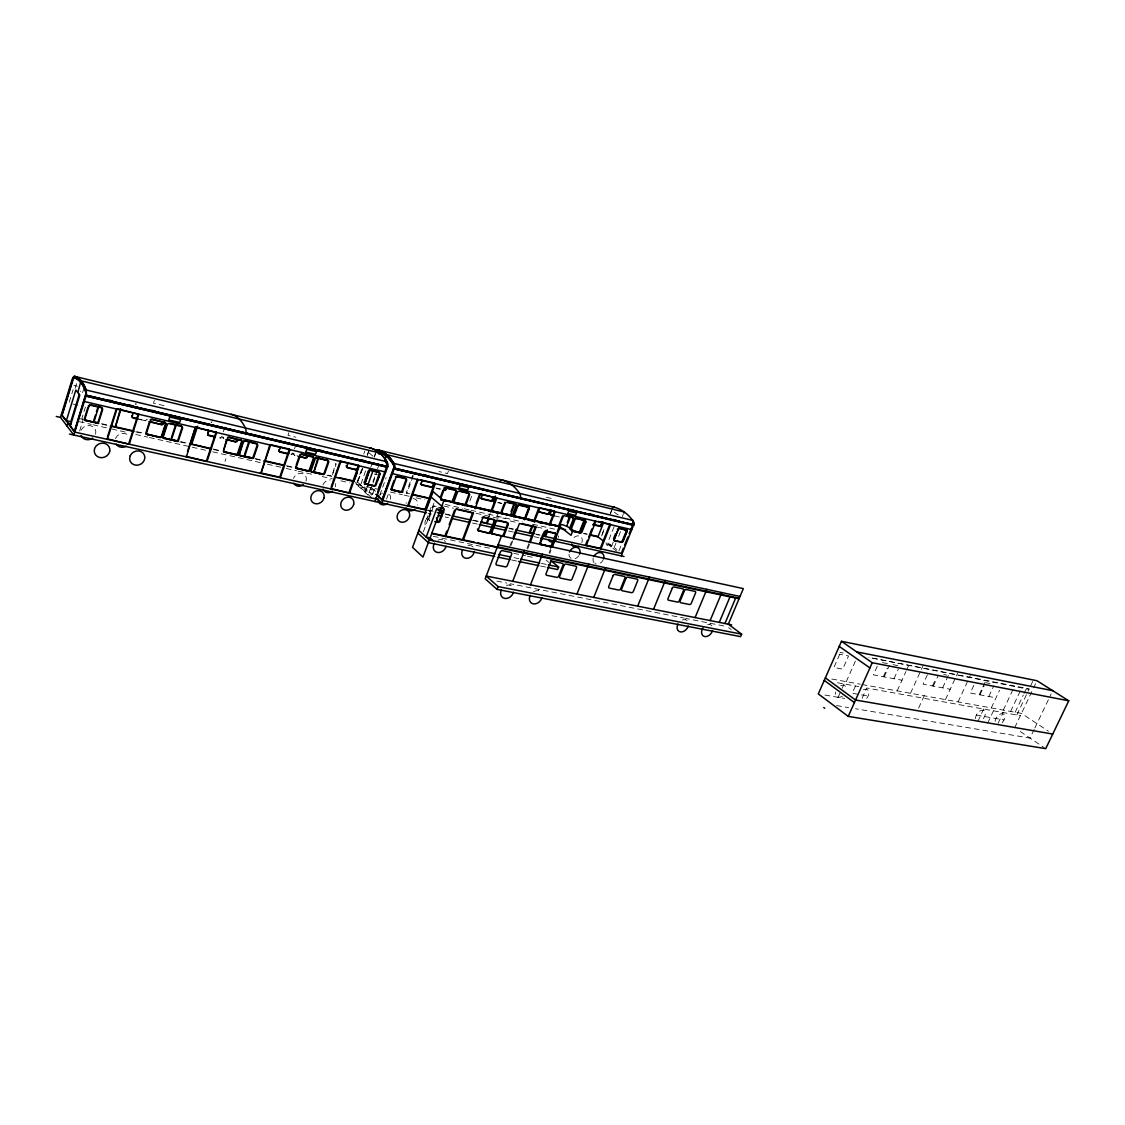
<?xml version="1.0" encoding="UTF-8"?>
<svg xmlns="http://www.w3.org/2000/svg" width="1125" height="1125" viewBox="0 0 1125 1125"><rect width="100%" height="100%" fill="white"/><g stroke="black" fill="none" stroke-linecap="round" stroke-linejoin="round"><path stroke-width="0.75" stroke-dasharray="5 3.75" d="M95.513 434.264L95.737 433.336A7.706 7.045 -19.4 0 0 81.211 430.102L81.141 430.298M305.986 481.163L306.211 480.319A6.933 6.117 -41.5 0 0 301.556 473.344A6.933 6.117 -41.5 0 0 293.555 478.392M390.319 499.275L390.375 499.106A6.68 5.723 -46.2 0 0 387.984 493.059M69.384 402.173A1.772 1.645 -15.8 0 1 69.441 401.527L73.111 389.616M75.136 388.378L77.667 380.166M84.037 387.886L82.28 393.595L80.255 391.12M82.912 419.527A1.814 1.673 -18.3 0 1 82.125 417.642L83.545 413.072M84.009 411.553L85.43 406.997M79.65 430.973L83.18 419.625M154.378 400.303L153.478 403.116L164.166 405.675M558.281 537.384L558.534 536.639A6.202 4.95 -51.6 0 0 558.689 535.88M223.284 431.775L224.873 426.98M581.808 542.63L582.061 541.884A6.131 4.838 -52.1 0 0 579.108 535.95A6.131 4.838 -52.1 0 0 572.344 539.719L572.273 539.873M225.028 461.419L225.942 458.691M288.858 432.689L287.958 435.333L295.861 437.231M294.469 448.889L296.072 444.248M326.911 475.298L331.847 476.423L335.672 463.331M332.395 474.848L336.248 463.866M363.783 453.966L364.809 451.069M367.917 495L356.316 484.312L361.913 468.605M363.445 487.673L357.539 482.259L362.63 467.944M367.144 455.231L368.845 450.464M362.897 468.014L357.539 482.259M367.425 455.302L369.113 450.52M365.569 470.981L359.916 486.872L363.727 487.744M374.161 456.905L375.3 453.741M370.814 467.044L372.516 462.277M374.428 456.975L376.13 452.222M367.13 487.139L365.414 491.934L369.239 492.792M365.555 492.82L366.469 490.261L362.644 489.403M370.673 487.941L368.958 492.736L371.391 494.972M372.966 481.556L376.959 470.377M377.536 468.788L378.675 465.595M372.459 484.58L370.772 489.319L367.2 486.07M373.036 483.005L376.425 473.513M372.642 494.255L374.991 487.716M379.842 495.169L382.12 488.813M382.697 487.223L386.128 477.689M386.55 499.12L389.489 490.992M413.283 475.72L406.828 493.453L406.209 492.919L412.664 475.186M427.697 520.059L427.655 520.045A1.631 1.364 -47.6 0 1 426.994 518.316L431.044 507.291A1.631 1.378 -48.3 0 1 432.802 506.081L432.844 506.095M428.259 518.147L428.934 518.737A1.631 1.364 -47.7 0 0 429.778 520.523L429.103 519.933A1.631 1.364 -47.7 0 1 428.259 518.147L432.309 507.136A1.631 1.364 -48.3 0 1 434.25 505.969L439.214 507.08M423.366 531.802L433.969 503.058M428.934 518.737L432.984 507.727A1.631 1.364 -48.3 0 1 434.925 506.545L439.903 507.67M448.411 471.108L447.511 473.569L439.017 471.544M469.87 500.963L472.205 494.705M488.897 516.684L490.106 513.492M497.925 514.153L496.941 516.755L505.702 518.737M509.752 546.328L512.142 540.084M511.059 545.372L512.859 540.689M509.766 585.112L510.286 583.763L684.197 618.117M526.978 548.339L528.764 543.698M527.695 548.944L529.495 544.289M549.084 552.783L550.997 547.903M549.745 553.556L550.969 550.406M115.552 438.722L115.903 437.85A7.566 6.905 -23.8 0 1 128.77 435.867M538.369 590.752L538.889 589.402M602.044 534.361L604.533 528.061M610.144 513.9L611.395 510.75M601.636 535.978L604.758 528.117M610.369 513.942L612.239 509.231M614.081 526.725L607.697 542.742L616.725 549.464M622.294 516.6L623.222 514.266M613.209 542.137L611.283 546.975L614.362 547.664M614.138 547.622L616.078 542.784M618.638 536.344L620.564 531.52M618.933 550.898L621.844 543.628M685.364 619.706L685.884 618.455L727.298 626.639M323.016 484.959L323.353 484.144A6.848 5.977 -43.3 0 1 330.483 479.911M709.72 624.502L710.241 623.264M406.027 503.452L406.364 502.678M425.658 520.073L425.391 520.692A6.75 5.653 -47.6 0 0 426.853 527.147M838.139 697.317L840.825 691.256M842.175 688.219L844.073 683.944M846.267 681.652L855.717 660.389M855.464 685.983L852.216 693.253L868.148 696.052M872.016 658.027L1028.953 689.372M862.13 698.231L866.714 688.008L1020.417 715.655M877.261 666.267L873.408 674.859L901.983 680.217M883.35 676.73L887.189 668.166M884.18 676.884L889.312 665.48M894.009 678.727L898.327 669.164M897.159 690.877L905.906 671.555M906.567 670.12L908.775 665.241M910.477 693.281L922.866 666.098M927.394 674.761L923.091 684.183L950.203 689.259M918.577 708.117L924.216 695.77M932.527 685.941L936.098 678.15M933.314 686.095L938.32 675.183M942.638 687.839L948.347 675.436M945.422 699.623L957.727 672.975M958.078 701.916L967.908 680.709M969.314 677.686L970.341 675.464M973.8 685.378L970.242 693.014L996.005 697.837M979.2 694.688L984.867 682.552M979.959 694.828L984.206 685.73M988.819 696.502L993.769 685.927M977.864 721.406L983.658 709.045M991.28 707.934L999.577 690.244M987.68 723.094L993.459 710.803M1003.303 710.114L1014.652 686.011L868.894 657.422M998.03 723.389L1003.148 712.547M1010.616 711.436L1021.711 687.952M1015.158 712.266L1023.286 695.081M1024.031 693.52L1026.253 688.837M1016.803 715.008L1029.192 688.866L1016.269 686.32M1030.655 685.772L1032.708 681.455M1014.68 727.748L1032.862 689.428M1033.566 687.923L1035.619 683.62M1034.184 729.408L1030.036 738.098L855.562 708.778M1034.873 727.959L1051.2 693.802M975.614 718.65A6.356 3.952 -54.4 0 1 976.345 715.078L976.725 714.347A6.356 3.952 -54.4 0 1 984.488 710.902A6.356 3.952 -54.4 0 1 982.167 719.789M836.55 705.586L848.644 707.625M824.906 695.039L844.65 698.442M976.345 715.078L1004.02 719.944M837.464 682.748L858.67 686.559M831.797 679.022L860.33 684.197M862.003 684.506L1021.486 713.405L1048.444 731.208M840.08 652.373L843.286 653.006M882.492 662.611L889.116 663.891M893.053 664.664L899.255 665.873M943.692 674.522L946.8 675.127M985.627 682.692L990.042 683.55M496.898 581.105L506.939 583.102M511.692 559.983L516.797 561.052M540.605 566.016L545.709 567.07M513.97 557.663L519.117 558.745M541.434 563.414L546.595 564.497M433.223 536.302L493.144 548.958M513.689 553.303L525.67 555.834M527.386 556.2L532.519 557.283M428.006 513.225L431.438 513.984M445.106 517.008L448.537 517.753M472.472 523.041L477.605 524.18M508.387 530.972L513.506 532.097M534.038 536.639L539.156 537.764M428.358 510.145L433.378 511.27M445.078 513.872L450.098 514.983M473.428 520.158L479.953 521.606M508.767 528.005L513.9 529.158M535.528 533.953L540.183 534.994M425.644 509.962L432.337 511.453M445.725 514.42L450.745 515.531M472.444 520.355L478.983 521.803M509.442 528.567L512.859 529.327M536.203 534.502L539.311 535.191M374.273 490.12L370.491 489.263L373.261 491.78L372.347 494.339L364.219 486.9M443.7 506.025L453.516 508.233M476.128 513.323L491.456 516.783M493.158 517.163L501.68 519.089M510.202 521.002L518.709 522.928M537.033 527.048L543.797 528.567M608.048 544.528L611.128 545.217L610.228 547.509L606.178 544.43M78.23 418.359L83.278 419.512M101.616 423.675L108.211 425.18M136.898 431.705L143.691 433.237M180.998 441.717L187.734 443.25M213.3 449.058L220.134 450.619M255.178 458.578L261.548 460.027M286.495 465.708L293.175 467.213M327.98 475.13L331.27 475.875M406.209 492.919L409.641 493.692M584.184 533.362L587.419 534.108M102.066 424.223L108.661 425.728M135.661 431.859L144.169 433.786M179.803 441.886L186.539 443.419M213.806 449.606L220.641 451.167M255.713 459.127L262.083 460.575M287.044 466.242L293.723 467.761M583.284 533.531L586.547 534.277M79.327 421.664L91.294 424.378M92.995 424.758L110.095 428.625M111.811 429.019L127.195 432.492M135.745 434.433L147.713 437.133M149.428 437.527L190.463 446.808M192.178 447.188L210.98 451.448M212.695 451.828L260.564 462.656M267.413 464.203L284.498 468.07M286.214 468.464L296.48 470.784M298.181 471.164L311.864 474.258M322.116 476.578L332.381 478.898M340.931 480.839L349.481 482.766M356.316 484.312L363.052 485.845M366.483 486.619L380.18 489.713M390.459 492.047L402.455 494.747M404.17 495.141L409.303 496.308M416.152 497.855L424.716 499.781M445.275 504.436L462.403 508.317M464.119 508.697L469.252 509.864M470.967 510.244L522.352 521.873M532.631 524.194L554.892 529.228M139.725 419.133L145.308 420.862A1.702 1.575 -26.5 0 0 147.403 419.681L146.939 419.133A1.702 1.575 -26.5 0 1 144.83 420.328M294.384 455.063L294.947 455.597A1.589 1.42 -42.3 0 1 294.019 453.811L293.456 453.277A1.589 1.42 -42.3 0 0 294.384 455.063L297.394 455.766M436.022 487.969L442.266 489.417M498.361 502.453L501.314 503.142M73.027 404.086L79.777 405.647M136.772 418.88L145.308 420.862M374.302 474.019L377.508 474.764M436.641 488.503L439.777 489.22M497.517 502.636L501.975 503.663M554.456 515.855L559.533 517.022L558.872 516.516A1.42 1.139 -52.6 0 0 559.659 516.403M546.37 497.264L554.091 499.12M73.941 385.439L77.316 386.241M1020.262 731.517L1044.295 747.689M614.306 512.198L618.159 514.983M728.62 627.638L731.278 629.634M605.911 542.911L617.175 551.461M546.216 560.18L548.747 562.261M369.098 452.883L372.867 456.159M371.883 487.955L377.044 492.637M357.216 481.781L371.672 495.028M355.191 482.541L371.475 497.517M211.106 421.987L211.612 422.522A1.659 1.519 -35.3 0 1 212.077 421.805M682.439 620.016A6.792 5.006 -52 0 1 687.98 621.577M707.597 624.586A6.722 4.894 -52.4 0 1 711.9 625.809M506.391 585.408A7.369 5.878 -48.1 0 1 512.452 586.603M533.433 591.848A7.284 5.737 -48.9 0 1 540.984 592.214M863.452 689.625A6.75 4.486 -53.4 0 1 868.669 691.58A6.75 4.486 -53.4 0 1 866.18 698.934M840.769 685.575A6.834 4.598 -53.2 0 1 846.323 688.95M842.316 696.136A6.834 4.598 -53.2 0 1 835.481 692.016M1002.178 722.616A6.286 3.867 -54.6 0 0 1003.753 714.206A6.286 3.867 -54.6 0 0 996.314 717.806L995.948 718.523A6.286 3.867 -54.6 0 0 995.175 721.392M413.142 498.572A6.609 5.597 -47.4 0 1 417.586 505.181M379.828 495.084A6.68 5.723 -46.2 0 1 381.094 493.875M381.811 493.383A6.68 5.723 -46.2 0 1 382.57 492.975M603.394 559.378A6.258 4.88 -52.1 0 1 598.261 563.948M596.194 563.977A6.258 4.88 -52.1 0 1 594.998 563.513M594.014 562.683A6.258 4.88 -52.1 0 1 593.241 557.972M426.178 519.145A6.75 5.653 -47.6 0 1 431.859 515.672M578.841 555.652A6.328 4.992 -51.6 0 1 575.128 558.619M571.064 558.366A6.328 4.992 -51.6 0 1 568.997 554.288M223.917 438.694A1.645 1.491 -36.1 0 1 222.905 436.837L223.425 437.372A1.645 1.491 -36.2 0 0 223.622 438.708M291.136 454.697A1.589 1.42 -42 0 0 292.88 453.544L292.317 453.009A1.589 1.42 -42 0 1 291.164 454.106M136.392 403.805A1.716 1.589 -25.2 0 0 135.928 404.536L135.464 404.016A1.716 1.589 -25.2 0 1 135.647 403.622M335.236 483.567A6.848 5.977 -43.3 0 1 335.377 486.83M444.248 540.577A7.088 5.864 -47 0 1 445.289 541.702M437.991 540.155A7.088 5.864 -47 0 1 443.602 540.141M468 545.569A6.989 5.723 -48 0 1 470.419 545.555M471.164 545.78A6.989 5.723 -48 0 1 473.034 547.031M839.728 654.272L833.906 667.462L842.723 669.122L848.545 655.988L839.728 654.272M222.216 437.091L221.695 436.556A1.645 1.491 -35.7 0 1 219.684 437.709L220.191 438.244A1.645 1.491 -35.7 0 0 222.216 437.091"/><path stroke-width="1.5" d="M375.005 501.525L387.661 466.763L86.203 395.466L73.814 435.038L60.511 417.417L72.169 379.238M62.156 415.167L73.237 379.097A5.4 1.702 -77.4 0 1 74.784 377.958L74.433 377.873A5.4 1.702 -77.4 0 0 72.886 379.012L61.819 415.083L66.361 420.694L75.797 390.066L79.819 395.03L70.298 425.883L74.292 431.522L85.711 394.65A5.513 1.772 -77.5 0 0 85.5 391.303L84.769 389.461A101.236 31.964 -78.4 0 0 75.544 378.281M67.078 426.108L67.978 423.197L71.184 423.914M77.808 392.541L80.606 382.261M79.256 394.341L70.819 421.706L66.023 420.623M445.992 546.427L445.725 547.27A7.088 5.864 -47 0 1 437.344 552.445A7.088 5.864 -47 0 1 433.73 544.781L434.095 543.952A7.088 5.864 -47 0 1 434.559 543.15M75.164 429.919L85.711 394.65M85.022 416.672L87.848 407.559M84.994 418.767L88.777 406.589A1.814 1.673 -18.6 0 1 91.027 405.352L101.362 407.756A1.814 1.673 -20.1 0 1 102.572 409.795L98.789 421.903A1.814 1.659 -20.1 0 1 96.553 423.141L85.767 420.23A1.814 1.673 -18.6 0 1 84.544 418.191L84.994 418.767A1.814 1.673 -18.7 0 0 86.217 420.792M93.881 420.159L95.414 415.237M96.441 411.961L97.973 407.039M98.93 405.942L93.811 422.353L85.303 420.412M85.767 420.23L96.103 422.578A1.8 1.659 -20 0 0 98.325 421.341L102.108 409.247A1.8 1.673 -20 0 0 100.913 407.208L90.563 404.789A1.814 1.673 -18.5 0 0 89.409 404.888M107.409 437.175L115.917 410.161M116.888 409.134L107.367 439.341L106.903 438.764L129.248 444.192L138.783 414.253L118.097 408.966M120.923 409.331L115.27 427.219L120.459 408.797M136.772 418.88L133.369 418.092A1.716 1.589 -24.9 0 1 132.244 416.152L133.298 412.833M128.77 443.616L138.305 413.705M150.244 419.794A1.758 1.617 -27.3 0 1 152.086 419.147L164.756 422.55A1.744 1.603 -29 0 1 165.867 424.519L162.056 436.317A1.744 1.603 -28.5 0 1 159.905 437.527L147.262 434.208A1.758 1.617 -26.9 0 1 146.123 432.225L149.442 421.847M147.741 434.77A1.758 1.617 -26.9 0 1 146.602 432.787L150.412 420.933A1.758 1.617 -27.4 0 1 152.578 419.709L164.756 422.55M147.262 434.208L159.412 436.964A1.744 1.603 -28.4 0 0 161.564 435.741L165.375 423.97A1.744 1.603 -29 0 0 164.25 421.987M182.447 428.372L181.927 427.823A1.73 1.589 -31.1 0 0 180.83 425.855L181.336 426.417A1.73 1.589 -31.1 0 1 182.447 428.372L178.622 440.086A1.73 1.589 -30.5 0 1 176.498 441.295L163.983 438.005A1.744 1.589 -29 0 1 162.872 436.05L166.683 424.266M164.489 438.567A1.744 1.589 -29 0 1 163.364 436.613L167.175 424.828A1.744 1.603 -29.6 0 1 169.327 423.619L181.336 426.417M513.478 592.256L513.253 592.945A7.369 5.878 -48.1 0 1 504.633 598.402A7.369 5.878 -48.1 0 1 501.117 590.597L501.427 589.922M171.394 437.836L175.528 425.123M171.366 439.973L176.527 424.083M163.983 438.005L175.992 440.733A1.73 1.575 -30.4 0 0 178.116 439.523L181.927 427.823M187.495 451.434L195.469 427.092L216.619 432.478L207.014 461.447L185.892 456.3M186.398 456.877L195.469 427.092M210.403 448.833L191.109 444.023L196.58 427.345M191.602 444.572L197.634 426.206M208.448 430.017L207.9 433.758A1.659 1.505 -34.5 0 0 208.927 435.628L215.367 437.119M207.9 433.758L208.969 430.552M206.494 460.87L216.084 431.93M579.6 554.203L579.853 553.444A6.328 4.992 -51.6 0 0 576.464 547.298A6.328 4.992 -51.6 0 0 569.475 552.009M226.406 439.945L223.65 450.338A1.688 1.533 -35.8 0 0 224.691 452.236L236.166 454.852A1.688 1.519 -36.9 0 0 238.219 453.656L242.058 442.238A1.688 1.519 -37.7 0 0 241.031 440.339L229.022 437.105A1.688 1.533 -36.5 0 0 227.77 437.302M223.65 450.338L227.489 438.848A1.702 1.533 -36.6 0 1 229.556 437.667L241.031 440.339M223.327 451.139A1.688 1.533 -35.7 0 0 224.156 451.673L235.617 454.289A1.688 1.519 -36.8 0 0 237.684 453.094L241.509 441.689A1.688 1.519 -37.7 0 0 240.483 439.791M242.93 441.591A1.688 1.519 -38.1 0 0 242.733 441.97L239.456 453.938A1.688 1.519 -37.3 0 0 240.469 455.822L251.789 458.395A1.673 1.505 -38.3 0 0 253.828 457.214L257.667 445.88A1.673 1.505 -39.1 0 0 256.669 443.981L244.8 440.789A1.688 1.519 -38.1 0 0 243.548 440.986M239.456 453.938L243.281 442.533A1.688 1.519 -38.1 0 1 245.348 441.337M244.589 454.416L248.428 443.011M244.561 456.595L249.511 441.914M239.105 454.725A1.673 1.519 -37.2 0 0 239.934 455.259L251.241 457.833A1.673 1.505 -38.3 0 0 253.28 456.652L257.119 445.317A1.673 1.505 -39.1 0 0 256.809 443.813M270.52 445.092L260.887 473.4L269.958 444.544M287.902 453.966L280.294 452.194A1.603 1.434 -41.2 0 1 279.352 450.394L280.406 447.272M289.392 449.1L289.969 449.648L280.322 477.717L279.759 477.155L289.392 449.1L271.575 444.923M296.283 464.738L299.039 456.792M296.311 466.889L300.164 455.752A1.645 1.463 -42.7 0 1 302.147 454.598L312.975 457.116A1.631 1.448 -43.4 0 1 313.903 458.958L310.064 470.011A1.631 1.434 -42.6 0 1 308.095 471.178L296.691 468.155A1.631 1.448 -41.8 0 1 295.734 466.327L296.311 466.889A1.631 1.448 -41.8 0 0 297.267 468.717M296.691 468.155L307.505 470.616A1.631 1.434 -42.6 0 0 309.488 469.462L313.327 458.409A1.631 1.448 -43.4 0 0 312.384 456.567L301.57 454.036A1.645 1.463 -42.7 0 0 299.77 454.823M312.286 464.991L313.931 460.252M327.741 460.561L317.039 458.072A1.631 1.434 -43.7 0 0 315.07 459.225L311.231 470.278A1.631 1.434 -42.8 0 0 312.159 472.106L322.847 474.525A1.617 1.42 -43.5 0 0 324.802 473.372L328.655 462.389A1.617 1.434 -44.3 0 0 327.741 460.561L316.462 457.523A1.631 1.434 -43.7 0 0 315.464 457.622M318.712 458.072L313.748 472.303L317.587 459.113M311.062 471.305A1.631 1.434 -42.8 0 0 311.569 471.544L322.256 473.977A1.617 1.42 -43.5 0 0 324.211 472.823L328.064 461.841A1.617 1.434 -44.3 0 0 327.15 460.012M331.172 486.83L339.694 462.628M358.298 465.117L357.82 468.661A1.547 1.35 -46 0 1 355.964 469.772L347.78 467.859A1.561 1.364 -45.6 0 1 346.922 466.116L347.991 463.092M348.975 492.525L358.622 465.314L359.241 465.862L349.58 493.087L330.609 488.447L331.2 489.009L340.861 461.559L340.256 461.011L356.962 464.92M354.586 479.855L357.427 471.839M364.894 480.417L368.184 471.178L368.803 471.727A1.589 1.378 -46.7 0 1 370.716 470.587L379.012 472.514A1.589 1.364 -47 0 1 379.87 474.3L376.017 485.03A1.589 1.364 -46.3 0 1 374.119 486.169L365.203 483.736A1.589 1.378 -45.9 0 1 364.275 482.147M369.647 469.589L364.823 483.905M364.584 484.495L369.914 469.645M367.692 485.536L372.839 471.15M365.203 483.736L373.5 485.62A1.589 1.364 -46.3 0 0 375.398 484.481L379.252 473.752A1.589 1.364 -47 0 0 378.394 471.98L379.012 472.514M377.747 480.023L379.913 473.977M385.003 459.858L386.142 455.878M378.534 488.587L380.278 483.722M377.648 491.892L386.958 465.975M379.252 451.758A89.859 42.173 -78.4 0 1 392.147 462.811L393.23 464.527A4.88 2.334 -77.1 0 1 393.792 467.592L382.148 499.894L394.073 467.648A4.88 2.334 -77.1 0 0 393.511 464.611L392.414 462.867A89.859 42.173 -78.4 0 0 379.519 451.828L377.775 451.28A4.795 2.25 -77 0 0 376.341 451.673M394.341 468.816L633.811 524.981L394.158 468.858L381.839 503.03L375.905 497.602M391.823 486.577L394.017 480.488M391.894 488.644L395.747 477.984A1.575 1.35 -47.9 0 1 397.617 476.859L405.745 478.758A1.561 1.336 -48.2 0 1 406.561 480.502L402.708 491.119A1.561 1.336 -47.5 0 1 400.852 492.244L392.105 489.839A1.575 1.35 -47.1 0 1 391.261 488.095L391.894 488.644A1.575 1.35 -47.1 0 0 392.723 490.402M392.105 489.839L400.219 491.681A1.561 1.336 -47.5 0 0 402.089 490.556L405.928 479.953A1.561 1.336 -48.2 0 0 405.112 478.209L396.998 476.311L397.617 476.859M418.092 479.644L408.417 506.138L407.784 505.589L417.445 479.095M422.339 480.502L421.27 483.427A1.505 1.28 -48.9 0 0 422.044 485.114L431.522 487.308A1.505 1.266 -49.2 0 0 433.294 486.225L434.363 483.328M420.553 483.272A1.505 1.28 -48.9 0 0 421.425 484.58L430.903 486.773A1.491 1.266 -49.2 0 0 432.675 485.705L433.744 482.794M425.644 509.962L425.011 509.414L434.672 483.131L435.319 483.666L425.644 509.962L382.767 500.456L376.045 494.325M440.269 497.644L443.011 490.205M440.916 498.192L444.206 489.263A1.533 1.294 -49.7 0 1 446.034 488.152L455.639 490.388A1.533 1.28 -50 0 1 456.413 492.103L452.559 502.467L451.913 501.919M418.809 530.367L429.328 539.93L422.986 557.1L412.552 547.369L433.055 491.625L443.827 500.78L430.116 537.919L433.252 540.759M442.533 507.825L443.222 508.416A1.631 1.364 -48.6 0 1 444.037 510.202L439.988 521.156A1.617 1.35 -48 0 1 438.061 522.337L437.386 521.733A1.617 1.35 -48 0 0 439.298 520.566L443.362 509.611A1.617 1.364 -48.6 0 0 442.87 507.952M451.983 501.989L456.089 490.936M453.488 500.667L454.584 497.714M455.681 494.761L456.792 491.794M453.586 502.706L457.439 492.342A1.533 1.28 -50.1 0 1 459.253 491.231L468.745 493.453A1.519 1.266 -50.4 0 1 469.505 495.141L465.652 505.448L464.991 504.9L468.844 494.606A1.519 1.266 -50.4 0 0 468.084 492.905L460.181 491.062M473.414 513.141L472.711 512.55L462.544 539.677L463.233 540.267L473.414 513.141L455.836 509.189L445.655 536.541L444.966 535.936L446.766 531.112M449.156 524.686L454.542 510.202M476.184 503.353L479.208 495.309M475.045 508.725L480.473 494.241L479.812 493.706L496.814 498.066L491.977 510.848M493.945 497.278L492.891 500.105A1.463 1.209 -51.1 0 1 491.175 501.159L482.175 499.064A1.463 1.209 -50.8 0 1 481.458 497.447L482.527 494.606M478.392 529.552L482.442 518.78A1.589 1.308 -49.9 0 1 484.327 517.627L494.114 519.82A1.589 1.308 -50.2 0 1 494.873 521.564L490.823 532.266A1.589 1.294 -49.6 0 1 488.953 533.419L478.477 530.691A1.589 1.308 -49.3 0 1 477.689 528.947L478.392 529.552A1.589 1.308 -49.3 0 0 479.166 531.281M480.895 498.094A1.463 1.209 -50.8 0 0 481.528 498.544L490.528 500.625A1.463 1.209 -51.1 0 0 492.23 499.584L493.298 496.758M493.27 500.977A1.463 1.195 -51.2 0 0 493.903 501.413L494.55 501.947A1.463 1.195 -51.2 0 1 493.847 500.33L495.45 496.083M488.967 518.822L487.153 523.617L486.492 523.069L488.292 518.273M490.711 511.889L496.139 497.531M478.477 530.691L488.25 532.828A1.589 1.294 -49.6 0 0 490.12 531.675L494.17 520.988A1.589 1.308 -50.2 0 0 493.397 519.244L494.114 519.82M492.905 527.316L494.634 522.745M491.878 532.491L495.928 521.803A1.589 1.294 -50.3 0 1 497.784 520.65L507.459 522.816A1.575 1.294 -50.6 0 1 508.219 524.545L504.169 535.177A1.575 1.28 -50 0 1 502.312 536.33L491.934 533.63A1.589 1.294 -49.7 0 1 491.175 531.9L491.878 532.491A1.589 1.294 -49.7 0 0 492.637 534.22M501.216 511.58L503.958 504.352M501.342 513.577L505.181 503.438A1.505 1.223 -51.4 0 1 506.939 502.355L516.052 504.478A1.491 1.223 -51.6 0 1 516.755 506.138L512.902 516.206M511.073 511.411L514.195 503.227M510.483 515.208L514.842 503.747M491.934 533.63L501.609 535.739A1.575 1.28 -50 0 0 503.452 534.586L507.502 523.969A1.575 1.294 -50.6 0 0 507.319 522.577M512.227 515.672L516.066 505.589A1.491 1.223 -51.6 0 0 515.363 503.944L507.783 502.172M513.211 515.883L517.05 505.828L517.725 506.362A1.491 1.209 -51.7 0 1 519.469 505.28L528.483 507.389A1.491 1.209 -51.9 0 1 529.172 509.02L525.333 519.033L524.644 518.498L528.483 508.486A1.491 1.209 -51.9 0 0 527.794 506.841L518.794 504.745A1.491 1.209 -51.7 0 0 518.119 504.787M517.725 506.362L513.886 516.431A1.491 1.209 -51.2 0 0 513.788 516.98M513.337 536.977L516.333 529.172M513.45 539.114L519.441 523.505L536.062 527.245L530.086 542.742M497.011 589.373L485.184 578.798L501.511 535.922L743.33 588.614L728.325 624.192L741.628 634.148L740.573 636.623L497.011 589.373L498.08 586.589L486.239 576.042L731.63 624.839M524.531 519.806L529.509 506.798M533.011 525.305L530.002 533.123L529.327 532.575L531.127 527.892M534.741 518.498L538.959 507.558M534.22 522.169L539.888 507.53M512.719 581.302L524.616 550.42M529.369 542.152L535.331 526.669L522.042 523.673M538.748 522.337L543.938 523.364M550.744 510.075L549.506 513.281A1.42 1.139 -52.4 0 1 547.861 514.308L538.636 511.805L547.186 513.802A1.42 1.139 -52.4 0 0 548.831 512.761L550.083 509.555M554.456 515.855L551.081 515.067A1.42 1.139 -52.5 0 1 550.434 513.492L551.672 510.286M540.352 541.041L543.234 533.587M541.209 544.795A1.547 1.238 -51 0 1 540.492 543.122L544.542 532.673A1.547 1.238 -51.5 0 1 546.356 531.534L555.609 533.616A1.547 1.238 -51.7 0 1 556.312 535.303L552.277 545.681A1.547 1.223 -51.2 0 1 550.477 546.82L540.492 544.219A1.547 1.238 -51 0 1 539.677 542.897M547.228 529.819L544.823 536.02L545.513 536.569L547.327 531.914M549.042 525.164L554.456 511.186L540.506 507.923M550.336 524.152L555.145 511.72L554.456 511.186M530.494 584.845L542.377 554.217M562.627 515.869A1.463 1.167 -52.7 0 0 562.345 516.361L558.506 526.219L559.209 526.753A1.463 1.167 -52.2 0 0 559.87 528.356L565.636 529.664M540.492 544.219L549.745 546.23A1.547 1.223 -51.2 0 0 551.545 545.105L555.581 534.727A1.547 1.238 -51.7 0 0 554.878 533.039L545.625 530.958A1.547 1.238 -51.5 0 0 545.105 530.958M551.63 546.272L556.692 533.25M557.325 531.619L559.069 526.922M559.209 526.753L563.048 516.895A1.463 1.167 -52.7 0 1 564.736 515.841L573.384 517.852A1.448 1.153 -52.9 0 1 574.031 519.455L573.328 518.92A1.448 1.153 -52.9 0 0 572.681 517.317L566.916 515.981M552.192 547.27L560.152 526.852L440.761 499.655M567.253 522.577L569.123 517.795M566.691 526.289L570.431 516.712M569.503 528.722L573.328 518.92M570.192 529.256L574.256 519.131A1.448 1.153 -52.9 0 1 575.944 518.077L585.197 520.608A1.448 1.139 -53.1 0 1 585.83 522.197L582.005 531.942A1.448 1.139 -52.6 0 1 580.331 532.997L571.767 531.056M585.197 520.608L576.647 518.611A1.448 1.153 -52.9 0 0 574.959 519.666L571.12 529.467A1.448 1.153 -52.4 0 0 571.106 530.48M550.589 560.447L558.605 567.014L557.62 569.545L547.411 567.422M580.331 532.997L579.347 532.266L584.325 519.609M585.014 520.116L580.036 532.786L571.922 530.944M579.347 532.266L572.864 530.803L579.628 532.462A1.448 1.139 -52.6 0 0 581.302 531.408L585.127 521.663A1.448 1.139 -53.1 0 0 584.888 520.284M595.842 521.255L586.223 545.597L585.52 545.062L587.447 540.197M588.727 536.948L591.933 528.834M593.212 525.586L595.125 520.72M592.959 524.433L600.188 525.923L602.395 521.831M593.508 524.897L600.708 526.486L603.084 522.337M603.464 541.055L597.938 536.864L603.675 522.394M576.97 594.084L588.839 564.145M609.862 524.166L610.58 524.7L600.975 548.873L600.272 548.339L609.862 524.166L598.402 521.48M615.403 533.953L613.491 538.748L614.208 539.283A1.42 1.111 -53.2 0 0 614.798 540.83L621.478 542.334A1.42 1.097 -53.3 0 0 623.109 541.308L626.92 531.759A1.42 1.097 -53.8 0 0 626.33 530.198L618.933 528.117L626.33 530.198M623.911 513.155L624.361 512.03L386.592 454.612M614.208 539.283L618.019 529.692A1.42 1.111 -53.6 0 1 619.664 528.652M613.842 540.52L618.989 527.625M593.747 597.417L605.602 567.717M613.702 540.098A1.42 1.111 -53.2 0 0 614.095 540.295L620.761 541.8A1.42 1.097 -53.3 0 0 622.392 540.773L626.203 531.225A1.42 1.097 -53.8 0 0 625.612 529.678M623.039 540.661L627.272 530.072M623.377 548.241L621.45 553.036L622.167 553.584L542.419 535.88M624.656 545.034L627.863 537.033M629.142 533.827L632.348 525.825M621.239 555.891L633.459 525.389L394.158 468.858M637.664 606.164L649.477 577.097M653.527 609.314L665.325 580.486M695.095 617.583L706.837 589.359M710.128 620.564L721.856 592.566M719.269 622.392L729.998 596.855M724.936 623.517L735.652 598.064M462.53 549.872L462.164 550.688A6.989 5.723 -48 0 0 466.411 558.337A6.989 5.723 -48 0 0 474.3 551.447M841.472 641.306L818.297 693.9L848.25 716.386L1045.73 748.659L1068.75 700.805L1036.983 680.737L841.472 641.306L872.241 662.737L1068.75 700.805M848.25 716.386L872.241 662.737M530.269 595.322L529.875 596.166A7.284 5.737 -48.9 0 0 533.63 603.914A7.284 5.737 -48.9 0 0 541.997 597.6M678.023 624.009L677.658 624.797A6.792 5.006 -52 0 0 680.639 631.941A6.792 5.006 -52 0 0 688.275 626.006M370.308 448.298L370.547 448.242A6.173 2.883 -77 0 1 371.222 448.298L372.839 448.819A91.477 42.609 -78.4 0 1 385.861 460.012L386.958 461.756A6.286 2.981 -77.1 0 1 387.366 462.642M370.505 448.312L370.673 448.27A6.173 2.883 -77 0 1 371.362 448.327L74.798 376.397A6.933 2.194 -77.4 0 0 74.264 376.383L74.081 376.467A6.933 2.194 -77.4 0 0 72.464 378.492L72.633 378.52A6.933 2.194 -77.4 0 1 74.25 376.509L74.447 376.425A6.933 2.194 -77.4 0 1 74.967 376.439M377.184 449.958L377.564 449.944A6.159 2.897 -77 0 1 378.239 450M613.519 507.263L613.884 507.263A5.555 3.262 -76.5 0 1 614.658 507.347L378.113 449.972L379.73 450.478A91.209 42.806 -78.4 0 1 392.822 461.672L393.919 463.416A6.258 2.995 -77.1 0 1 394.341 464.302L394.439 464.653A6.258 2.995 -77.1 0 1 394.566 468.155M1052.747 734.062L855.562 700.031L825.356 677.855M498.08 586.589L741.628 634.148M856.673 651.895L1052.705 690.666M494.677 556.439L428.344 542.63L417.825 533.039M498.08 557.156L509.991 559.631M518.498 561.403L538.903 565.65M429.328 539.93L495.07 553.711M498.516 554.428L510.525 556.945M520.833 559.097L539.719 563.062M548.311 564.862L558.605 567.014M430.116 537.919L426.206 537.089L436.669 508.767L439.847 511.509L443.77 512.395L440.578 509.639L437.977 509.048M498.15 544.767L740.025 596.447M497.391 546.778L739.28 598.233M431.887 533.152L443.334 535.584M444.966 535.936L474.469 542.208M477.886 542.939L496.631 546.919M542.109 556.594L525.192 552.994L525.909 553.584M431.944 533.63L739.041 598.781M434.742 521.606L438.061 522.337M69.469 434.081L426.305 512.845M438.272 515.489L441.689 516.248M451.955 518.513L469.055 522.295M479.306 524.559L504.956 530.212M515.222 532.477L532.322 536.259M540.872 538.144L624.009 556.495M260.339 472.838L279.759 477.155M407.784 505.589L425.011 509.414M481.584 521.972L486.492 523.069M529.327 532.575L533.981 533.616M585.52 545.062L600.272 548.339M437.358 512.564L442.378 513.675M452.419 515.911L470.812 519.989M480.614 522.169L506.011 527.808M516.291 530.086L533.109 533.812M456.736 508.964L471.122 512.198M482.048 517.669A1.589 1.308 -49.9 0 1 483.623 517.05L491.766 518.878M498.698 520.425L506.742 522.239M439.903 507.67L443.222 508.416M440.986 499.837L446.119 501.005M454.669 502.959L490.598 511.144M494.03 511.917L535.092 521.269M538.678 522.281L559.209 526.303L441.141 499.387M454.781 503.227L459.928 504.394M489.052 511.031L499.331 513.366M528.469 520.003L535.317 521.564M93.375 421.805L98.325 422.93M111.516 425.925L114.82 426.684M116.508 427.064L133.509 430.931M170.887 439.425L177.623 440.958M191.109 444.023L211.598 448.678M244.041 456.047L253.589 458.227M264.811 460.772L283.163 464.948M313.186 471.769L323.044 474.005M339.384 477.717L352.35 480.67M390.923 489.445L402.82 492.145M413.072 494.466L426.769 497.587M590.639 534.839L597.094 536.302M558.562 527.372A1.463 1.167 -52.2 0 0 559.167 527.808L562.05 528.469M95.456 422.733L98.761 423.478M110.32 426.094L133.973 431.48M145.87 434.18L157.767 436.88M162.872 438.033L178.116 441.506M224.058 451.941L252.534 458.409M263.686 460.941L283.711 465.483M295.397 468.141L307.069 470.798M310.416 471.544L321.975 474.173M335.25 477.197L354.023 481.458M391.528 489.98L401.723 492.286M411.778 494.578L429.933 498.698M589.795 535.008L597.938 536.864M56.25 416.447L60.511 417.417M441.267 499.303L559.406 526.275L571.036 535.303L573.033 530.184A91.491 51.708 -79.3 0 0 564.525 525.403L562.739 524.798A6.173 3.487 -77.3 0 0 561.923 524.686L561.642 524.714A6.173 3.487 -77.3 0 0 559.406 526.275M132.244 416.152L131.78 415.603A1.716 1.589 -24.8 0 0 132.905 417.544L138.009 418.739M151.003 421.748L161.592 424.645A1.688 1.561 -28.7 0 0 163.673 423.464L163.181 422.93A1.688 1.561 -28.7 0 1 161.1 424.097M207.591 434.559A1.659 1.505 -34.5 0 0 208.42 435.094L214.861 436.584M227.095 439.439L235.561 441.816A1.631 1.477 -37.3 0 0 237.558 440.663L237.037 440.128A1.631 1.477 -37.2 0 1 235.041 441.281M279.352 450.394L278.803 449.859A1.603 1.434 -41.2 0 0 279.745 451.659L288.858 453.783M300.403 456.469L305.466 458.044A1.589 1.406 -43 0 0 307.392 456.919L306.83 456.384A1.589 1.406 -43 0 1 304.903 457.509M346.922 466.116L346.331 465.595A1.547 1.364 -45.6 0 0 347.203 467.339L355.964 469.772M550.434 513.492L549.759 512.986A1.42 1.139 -52.5 0 0 550.406 514.547L553.781 515.334M161.592 424.645L149.794 421.903A1.702 1.575 -27.2 0 1 149.062 421.509M226.027 439.594L235.561 441.816M297.956 456.3L305.466 458.044M420.581 479.827L433.111 482.766M84.22 401.484L385.594 472.036M392.442 473.639L631.758 529.65M170.325 423.408L179.325 425.517M244.8 440.789L256.12 443.433M368.494 470.644A1.589 1.378 -46.6 0 1 370.097 470.039L376.734 471.586M453.389 489.473L445.388 487.617L446.034 488.152M85.5 391.289L85.852 391.387A5.513 1.772 -77.5 0 1 86.062 392.245M109.28 400.219L112.683 401.034M127.983 404.648L131.372 405.464M151.777 410.287L155.18 411.089M318.445 449.747L321.848 450.548M360.998 459.816L364.402 460.631M423.056 474.511L426.445 475.312M570.572 509.442L573.975 510.244M589.219 513.858L592.608 514.659M612.956 519.483L616.345 520.284M632.77 524.166L632.995 524.222A4.388 2.63 -76.7 0 0 632.827 522.633M75.909 376.805A102.755 32.456 -78.4 0 1 85.289 388.125L86.006 389.967A7.073 2.278 -77.5 0 1 86.273 390.923L86.33 391.303A7.073 2.278 -77.5 0 1 86.161 395.198L387.647 466.566A6.286 2.981 -77.1 0 0 387.464 462.994L387.225 462.6A6.286 2.981 -77.1 0 0 386.817 461.714L385.734 459.984A91.477 42.609 -78.4 0 0 372.698 448.777M394.495 468.183L633.797 524.798L394.495 468.183A6.272 2.995 -77.1 0 0 394.298 464.625L394.2 464.273A6.272 2.995 -77.1 0 0 393.778 463.387L392.695 461.644A91.209 42.806 -78.4 0 0 379.589 450.45M387.647 466.566L86.161 395.198M86.006 389.967L386.958 461.756M393.778 463.387L632.798 520.397A5.639 3.375 -76.7 0 1 633.291 521.227L633.431 521.55A5.639 3.375 -76.7 0 1 633.727 524.742A5.639 3.375 -76.7 0 0 633.319 521.522L633.178 521.198A5.639 3.375 -76.7 0 0 632.686 520.369M81.042 380.827L379.8 452.981L379.35 454.233A90.112 41.977 -78.4 0 0 378.042 453.192M377.761 451.28L378.042 451.35A4.795 2.25 -77 0 0 376.608 451.73M614.545 507.319L616.345 507.867A82.223 48.417 -78.5 0 1 631.378 518.723L632.798 520.397M74.798 376.397L76.078 376.847A102.741 32.456 -78.4 0 1 85.458 388.167L86.189 390.009M74.447 377.873L75.895 378.366A101.222 31.978 -78.4 0 1 80.002 381.291M839.138 646.327L869.92 667.927M626.203 531.225L626.92 531.759M824.245 680.372L854.423 702.605M617.302 529.158L618.019 529.692M622.392 540.773L623.109 541.308M620.761 541.8L621.478 542.334M614.095 540.295L614.798 540.83M585.127 521.663L585.83 522.197M575.944 518.077L576.647 518.611M823.767 707.555L824.738 708.286M520.411 497.939L520.481 497.995A5.934 3.22 -76.9 0 0 520.186 494.592L520.073 494.255A5.934 3.22 -76.9 0 0 519.609 493.397L518.4 491.709A86.484 46.027 -78.5 0 0 504.127 480.656L502.523 480.15A5.836 3.108 -76.8 0 0 501.792 480.066L501.539 480.108A5.836 3.108 -76.8 0 0 500.259 480.853M554.878 533.039L555.609 533.616M555.581 534.727L556.312 535.303M545.625 530.958L546.356 531.534M543.811 532.097L544.542 532.673M535.331 526.669L536.062 527.245M551.545 545.105L552.277 545.681M549.745 546.23L550.477 546.82M539.775 542.531L540.492 543.122M507.502 523.969L508.219 524.545M497.081 520.059L497.784 520.65M495.225 521.212L495.928 521.803M494.17 520.988L494.873 521.564M456.413 492.103L455.752 491.555A1.533 1.28 -50 0 0 455.147 489.895M483.623 517.05L484.327 517.627M503.452 534.586L504.169 535.177M501.609 535.739L502.312 536.33M490.12 531.675L490.823 532.266M431.002 496.955L441.802 506.222M364.331 481.964L364.95 482.512A1.589 1.378 -45.9 0 0 365.822 484.284M376.313 494.381L382.43 499.95M375.314 498.375L375.933 498.938L74.728 432.098L61.397 414.534M245.827 432.97L245.883 433.027A6.652 2.686 -77.3 0 0 245.841 429.272L245.756 428.906A6.652 2.686 -77.3 0 0 245.405 427.992L244.477 426.206A96.778 38.25 -78.4 0 0 233.016 414.9L231.694 414.45A6.539 2.587 -77.2 0 0 231.089 414.422L230.864 414.478A6.539 2.587 -77.2 0 0 230.653 414.591M88.777 406.589L88.327 406.041A1.814 1.673 -18.5 0 1 88.523 405.619M385.327 461.18L386.016 462.291M385.045 461.109L385.734 462.22M85.838 391.373L85.12 389.545A101.222 31.978 -78.4 0 0 80.944 382.345M712.519 630.717A6.722 4.894 -52.4 0 1 704.995 636.595A6.722 4.894 -52.4 0 1 702.141 629.55L702.506 628.763A6.722 4.894 -52.4 0 1 702.97 628.017M433.603 486.492A1.491 1.266 -49.4 0 1 433.687 485.944M376.341 450.562A6.159 2.897 -77 0 1 377.325 449.986M414.844 509.372A6.609 5.597 -47.4 0 1 406.139 508.092M387.605 503.353A6.68 5.723 -46.2 0 1 381.052 504.352A6.68 5.723 -46.2 0 1 378.169 498.952M539.297 512.325A1.434 1.153 -52.2 0 1 538.636 510.75M612.295 507.966A5.555 3.262 -76.5 0 1 613.631 507.291M505.153 502.959A1.448 1.195 -51.4 0 1 504.605 503.705M578.841 546.244A6.131 4.838 -52.1 0 1 571.697 544.064M555.919 540.577A6.202 4.95 -51.6 0 1 548.198 539.466M524.644 518.498A1.477 1.195 -51.4 0 1 524.222 519.131M593.831 556.495A6.258 4.88 -52.1 0 1 600.694 552.614A6.258 4.88 -52.1 0 1 603.647 558.633M464.991 504.9A1.519 1.266 -49.8 0 1 464.414 505.688M504.591 502.72A1.505 1.223 -51.4 0 1 504.928 502.256M395.423 476.916A1.575 1.35 -47.9 0 1 396.056 476.423M443.855 488.194A1.533 1.294 -49.7 0 1 444.487 487.716M436.444 517.823A6.75 5.653 -47.6 0 1 437.133 522.38M92.686 438.131A7.706 7.045 -19.4 0 1 81.07 435.558M357.23 468.127A1.547 1.35 -46 0 1 355.373 469.238M332.564 491.175A6.848 5.977 -43.3 0 1 322.931 489.052M303.37 484.72A6.933 6.117 -41.5 0 1 293.836 483.286M386.395 462.909A4.894 2.32 -77.1 0 1 386.817 463.964M386.409 463.43A4.894 2.32 -77.1 0 1 386.606 464.161M387.323 462.966A6.286 2.981 -77.1 0 1 387.45 466.481M126.211 446.259A7.566 6.905 -23.8 0 1 116.128 444.037M495.534 520.692A1.589 1.294 -50.3 0 1 495.998 520.284M109.744 451.111L109.519 452.039A7.889 7.172 -21.6 0 1 99.816 457.509A7.889 7.172 -21.6 0 1 94.57 448.791L94.922 447.877A7.889 7.172 -21.6 0 1 104.273 443.32A7.889 7.172 -21.6 0 1 109.744 451.111M324.07 497.77L323.831 498.614A7.102 6.188 -42 0 1 312.581 502.341A7.102 6.188 -42 0 1 315.759 491.147A7.102 6.188 -42 0 1 324.07 497.77M353.7 504.211L353.461 505.055A7.003 6.047 -43.8 0 1 345.023 510.103A7.003 6.047 -43.8 0 1 341.128 502.383L341.48 501.553A7.003 6.047 -43.8 0 1 349.566 497.32A7.003 6.047 -43.8 0 1 353.7 504.211M409.528 516.361L409.275 517.191A6.834 5.78 -46.5 0 1 401.133 522.141A6.834 5.78 -46.5 0 1 397.519 514.631L397.856 513.83A6.834 5.78 -46.5 0 1 405.675 509.681A6.834 5.78 -46.5 0 1 409.528 516.361M169.734 417.038L168.806 419.906L179.705 422.466L180.633 419.597L169.734 417.038M306.647 449.311L305.705 452.025L315.492 454.331L316.434 451.631L306.647 449.311M460.012 485.48L459.07 488.011L467.677 490.036L468.619 487.519L460.012 485.48M500.442 551.897L496.097 563.288A1.702 1.364 -48.7 0 0 496.913 565.116L505.294 566.831A1.688 1.364 -49 0 0 507.277 565.594L511.622 554.259A1.688 1.364 -49.5 0 0 510.82 552.431L502.439 550.659A1.702 1.378 -49.3 0 0 500.442 551.897M568.73 511.116L567.788 513.52L575.606 515.348L576.548 512.958L568.73 511.116M550.434 562.444L546.089 573.553A1.659 1.308 -50.1 0 0 546.848 575.339L556.734 577.35A1.645 1.294 -50.3 0 0 558.647 576.141L562.978 565.087A1.659 1.308 -50.8 0 0 562.233 563.302L552.361 561.22A1.659 1.322 -50.6 0 0 550.434 562.444M564.047 565.312L559.702 576.352A1.645 1.294 -50.4 0 0 560.447 578.123L570.206 580.12A1.645 1.28 -50.6 0 0 572.105 578.897L576.436 567.928A1.645 1.294 -51.1 0 0 575.719 566.156L565.959 564.089A1.645 1.294 -50.9 0 0 564.047 565.312M130.317 455.583L129.966 456.483A7.748 7.031 -25.8 0 0 138.614 464.991A7.748 7.031 -25.8 0 0 143.241 453.234A7.748 7.031 -25.8 0 0 130.317 455.583M613.069 575.648L608.752 586.434A1.617 1.238 -51.4 0 0 609.441 588.136L618.778 590.048A1.603 1.223 -51.6 0 0 620.606 588.867L624.923 578.138A1.603 1.238 -52.1 0 0 624.263 576.422L614.925 574.453A1.617 1.238 -51.9 0 0 613.069 575.648M625.936 578.348L621.619 589.064A1.603 1.223 -51.7 0 0 622.28 590.766L631.519 592.664A1.589 1.209 -51.9 0 0 633.333 591.483L637.65 580.823A1.603 1.223 -52.3 0 0 636.989 579.122L627.764 577.167A1.603 1.223 -52.1 0 0 625.936 578.348M672.286 588.122L667.983 598.598A1.561 1.167 -52.5 0 0 668.602 600.244L677.433 602.058A1.561 1.167 -52.6 0 0 679.205 600.891L683.494 590.484A1.561 1.167 -53 0 0 682.889 588.825L674.058 586.955A1.575 1.181 -52.9 0 0 672.286 588.122M684.45 590.681L680.147 601.087A1.561 1.153 -52.7 0 0 680.766 602.733L689.498 604.519A1.547 1.153 -52.8 0 0 691.242 603.366L695.531 593.016A1.561 1.153 -53.2 0 0 694.941 591.37L686.208 589.528A1.561 1.167 -53.1 0 0 684.45 590.681M387.506 467.198L85.908 396.028L387.38 467.297M446.217 489.234L445.584 488.714A1.491 1.252 -49.7 0 1 443.827 489.783L444.459 490.303A1.491 1.252 -49.7 0 0 446.217 489.234"/></g></svg>
